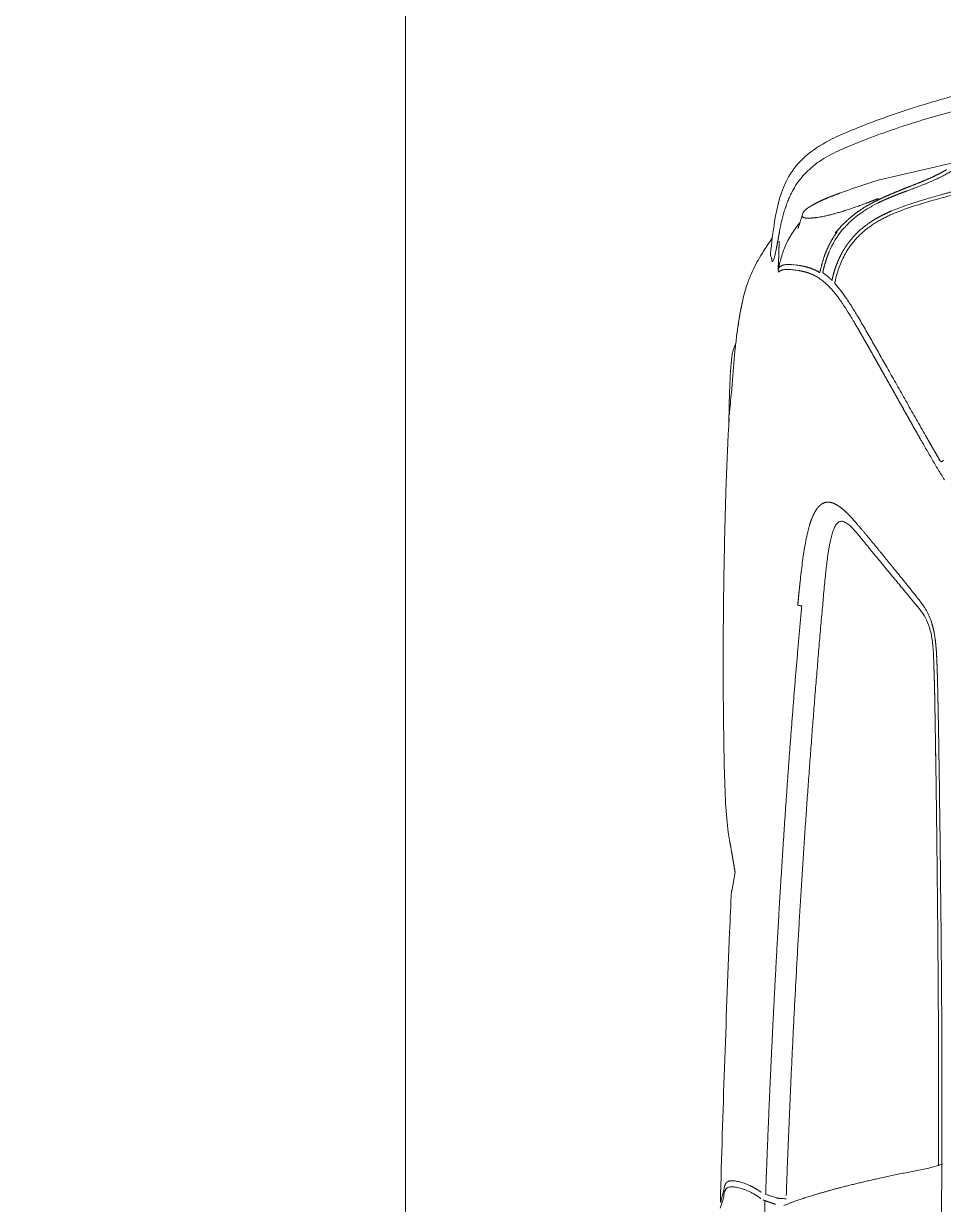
# Model space of a CAD drawing. Extents: x -2012 to 34975, y -1043 to 8321.
# Drawn here: x 33527.7 to 33640.2, y 1696.7 to 1841.1 of the extents above; entities that cross this region are included whole.
import ezdxf
from ezdxf.xclip import XClip

# ---------------------------------------------------------------- set-up
doc = ezdxf.new("R2010")
doc.units = 0
doc.header["$LTSCALE"] = 25
doc.header["$XCLIPFRAME"] = 0
doc.layers.get('0').update_dxf_attribs({"color": 9, "lineweight": 9})
doc.layers.add('04', color=9, linetype='Continuous', lineweight=9)
doc.layers.add('06D', color=9, linetype='Continuous', lineweight=9)

# ---------------------------------------------------------------- blocks, each defined once
blk = doc.blocks.new('p-araba-polo')
for p, q in [((3.7514, -0.624), (3.7743, -0.5251)), ((2.5434, -0.562), (2.5483, -0.5454)), ((3.7299, -0.546), (3.7299, -0.546)), ((2.5562, -0.5502), (2.5465, -0.5502)), ((3.2323, -0.5693), (3.2323, -0.5693)), ((3.4392, -0.5659), (3.4392, -0.5659)), ((3.2268, -0.6929), (3.2267, -0.6922)), ((2.506, -0.7354), (2.506, -0.7354)), ((2.5099, -0.7363), (2.5099, -0.7363)), ((2.5106, -0.7362), (2.5106, -0.7362)), ((3.6419, -0.7275), (3.6419, -0.7275)), ((2.8823, -0.8027), (2.9054, -0.7989)), ((3.4804, -0.8048), (3.4804, -0.8048)), ((2.5081, -0.8127), (2.4946, -0.8171)), ((2.5182, -0.8123), (2.5016, -0.8169))]:
    blk.add_line(p, q)
at = {"flags": 128}
for points in [[(3.7308, -0.6835), (3.732, -0.6804), (3.7332, -0.6772), (3.7345, -0.6739)], [(3.6558, -0.7538), (3.6563, -0.7542), (3.6566, -0.7545), (3.6574, -0.7549)], [(3.6574, -0.7549), (3.6583, -0.7553), (3.6593, -0.7556), (3.6605, -0.7556)], [(2.9369, -0.8043), (2.9413, -0.8051), (2.9443, -0.8057)]]:
    blk.add_lwpolyline(points, dxfattribs=at)
for points, degree, knots in [([(3.8968, 0), (3.8968, -0.0121), (3.8967, -0.0363), (3.8959, -0.0725), (3.8947, -0.1088), (3.893, -0.145), (3.8908, -0.1812), (3.888, -0.2174), (3.8847, -0.2535), (3.8808, -0.2896), (3.8764, -0.3256), (3.8712, -0.3615), (3.8654, -0.3973), (3.8588, -0.4329), (3.8515, -0.4685), (3.8433, -0.5038), (3.8341, -0.5389), (3.824, -0.5737), (3.8128, -0.6082), (3.8043, -0.6309), (3.8001, -0.6422)], 3, [0, 0, 0, 0, 0.055558, 0.111113, 0.166668, 0.222224, 0.277781, 0.333337, 0.388894, 0.44445, 0.500005, 0.55556, 0.611116, 0.666671, 0.722227, 0.777783, 0.833339, 0.888892, 0.944445, 1, 1, 1, 1]), ([(3.8174, -0.6444), (3.8199, -0.638), (3.8249, -0.6251), (3.8318, -0.6056), (3.8384, -0.5859), (3.8446, -0.566), (3.8505, -0.5459), (3.856, -0.5257), (3.8613, -0.5053), (3.8662, -0.4849), (3.8708, -0.4643), (3.8752, -0.4435), (3.8792, -0.4228), (3.883, -0.4019), (3.8866, -0.3809), (3.8899, -0.3599), (3.893, -0.3389), (3.8958, -0.3178), (3.8985, -0.2966), (3.9009, -0.2755), (3.9031, -0.2543), (3.9051, -0.2331), (3.9069, -0.2119), (3.9086, -0.1907), (3.91, -0.1695), (3.9113, -0.1483), (3.9123, -0.1271), (3.9133, -0.1059), (3.914, -0.0847), (3.9146, -0.0635), (3.915, -0.0423), (3.9152, -0.0212), (3.9153, -0.007), (3.9153, 0)], 3, [0, 0, 0, 0, 0.031503, 0.063111, 0.094824, 0.126637, 0.158547, 0.190546, 0.222628, 0.254786, 0.287011, 0.319297, 0.351636, 0.384021, 0.416445, 0.448899, 0.481372, 0.513858, 0.546357, 0.578861, 0.611362, 0.643854, 0.676332, 0.708795, 0.741239, 0.773662, 0.806063, 0.838441, 0.870794, 0.903125, 0.935433, 0.967723, 1, 1, 1, 1]), ([(3.7299, -0.546), (3.7326, -0.5363), (3.7381, -0.5169), (3.7456, -0.4876), (3.7529, -0.4583), (3.7597, -0.4288), (3.7661, -0.3992), (3.7721, -0.3696), (3.7777, -0.3398), (3.7828, -0.31), (3.7875, -0.2801), (3.7918, -0.2501), (3.7957, -0.2201), (3.7992, -0.19), (3.8022, -0.1598), (3.8038, -0.1397), (3.8047, -0.1296)], 3, [0, 0, 0, 0, 0.071461, 0.142913, 0.214376, 0.285822, 0.357282, 0.428734, 0.500167, 0.571583, 0.64299, 0.714393, 0.785796, 0.857198, 0.928599, 1, 1, 1, 1]), ([(3.767, -0.5281), (3.7664, -0.5289), (3.7652, -0.5307), (3.763, -0.5338), (3.7607, -0.5375), (3.7581, -0.5419), (3.7563, -0.5454), (3.7554, -0.5472)], 3, [0, 0, 0, 0, 0.200624, 0.400934, 0.600937, 0.800584, 1, 1, 1, 1]), ([(2.5918, -0.5459), (2.5834, -0.5459), (2.5668, -0.5459), (2.5501, -0.546), (2.5418, -0.5461)], 3, [0, 0, 0, 0, 0.499895, 1, 1, 1, 1]), ([(3.0349, -0.5494), (3.0165, -0.5491), (2.9796, -0.5486), (2.9243, -0.5479), (2.869, -0.5473), (2.8075, -0.5467), (2.7397, -0.5462), (2.6658, -0.5458), (2.6164, -0.5459), (2.5918, -0.5459)], 3, [0, 0, 0, 0, 0.125016, 0.250021, 0.375012, 0.500001, 0.666615, 0.833283, 1, 1, 1, 1]), ([(3.3853, -0.5429), (3.3873, -0.5442), (3.3915, -0.5467), (3.3997, -0.5518), (3.4101, -0.5579), (3.4204, -0.5638), (3.4274, -0.5679), (3.4315, -0.5702), (3.4335, -0.5714), (3.4347, -0.5721)], 3, [0, 0, 0, 0, 0.124906, 0.24985, 0.49985, 0.749925, 0.874966, 0.92498, 1, 1, 1, 1]), ([(3.4092, -0.5441), (3.4087, -0.5445), (3.4078, -0.5452), (3.4071, -0.5465), (3.4076, -0.5476), (3.4085, -0.5481), (3.4089, -0.5484)], 3, [0, 0, 0, 0, 0.263807, 0.500052, 0.736261, 1, 1, 1, 1]), ([(3.4089, -0.5484), (3.414, -0.5514), (3.4241, -0.5573), (3.4341, -0.563), (3.4392, -0.5659)], 3, [0, 0, 0, 0, 0.499997, 1, 1, 1, 1]), ([(3.7106, -0.6052), (3.7118, -0.6022), (3.7143, -0.5961), (3.7176, -0.5868), (3.7208, -0.5771), (3.7239, -0.567), (3.7269, -0.5566), (3.7289, -0.5496), (3.7299, -0.546)], 3, [0, 0, 0, 0, 0.155616, 0.31525, 0.479141, 0.64759, 0.821014, 1, 1, 1, 1]), ([(3.7141, -0.6071), (3.7152, -0.6043), (3.7175, -0.5987), (3.7205, -0.5902), (3.7234, -0.5816), (3.7261, -0.573), (3.7287, -0.5643), (3.7312, -0.5556), (3.7328, -0.5498), (3.7337, -0.5469)], 3, [0, 0, 0, 0, 0.14264, 0.285361, 0.428172, 0.571059, 0.714003, 0.856988, 1, 1, 1, 1]), ([(3.0337, -0.5533), (3.0442, -0.5535), (3.0654, -0.5538), (3.0977, -0.5543), (3.1299, -0.5549), (3.1514, -0.5555), (3.1618, -0.5559)], 3, [0, 0, 0, 0, 0.244881, 0.495799, 0.755099, 1, 1, 1, 1]), ([(3.1397, -0.5513), (3.131, -0.5511), (3.1136, -0.5507), (3.0874, -0.5502), (3.0611, -0.5498), (3.0436, -0.5495), (3.0349, -0.5494)], 3, [0, 0, 0, 0, 0.249999, 0.499999, 0.75, 1, 1, 1, 1]), ([(3.1637, -0.5521), (3.1617, -0.552), (3.1577, -0.5518), (3.1517, -0.5516), (3.1467, -0.5515), (3.1433, -0.5514), (3.1417, -0.5514), (3.1409, -0.5513), (3.1403, -0.5513), (3.1399, -0.5513), (3.1397, -0.5513)], 3, [0, 0, 0, 0, 0.249862, 0.499819, 0.749912, 0.875014, 0.92503, 0.955027, 0.977518, 1, 1, 1, 1]), ([(3.1618, -0.5559), (3.1683, -0.5561), (3.1805, -0.5566), (3.1975, -0.5588), (3.2114, -0.5631), (3.222, -0.5691), (3.2275, -0.5736), (3.2303, -0.5759)], 3, [0, 0, 0, 0, 0.229948, 0.430851, 0.618309, 0.809628, 1, 1, 1, 1]), ([(3.241, -0.576), (3.2393, -0.5746), (3.2357, -0.5718), (3.2301, -0.5677), (3.2238, -0.5639), (3.2167, -0.5605), (3.2112, -0.5588), (3.2085, -0.5579)], 3, [0, 0, 0, 0, 0.202487, 0.403363, 0.602843, 0.801427, 1, 1, 1, 1]), ([(3.4212, -0.5643), (3.4212, -0.5643), (3.4212, -0.5643), (3.4212, -0.5643), (3.4212, -0.5643), (3.4212, -0.5643), (3.4212, -0.5643)], 3, [0, 0, 0, 0, 1, 1, 1, 1, 1, 1, 1]), ([(3.4212, -0.5643), (3.4212, -0.5643), (3.4212, -0.5643), (3.4212, -0.5643), (3.4212, -0.5643), (3.4212, -0.5643), (3.4212, -0.5643)], 3, [0, 0, 0, 0, 1, 1, 1, 1, 1, 1, 1]), ([(3.4347, -0.5721), (3.4414, -0.5759), (3.4547, -0.5834), (3.4744, -0.5945), (3.4939, -0.6055), (3.5066, -0.6127), (3.513, -0.6162)], 3, [0, 0, 0, 0, 0.250088, 0.500081, 0.750046, 1, 1, 1, 1]), ([(3.4392, -0.5659), (3.4459, -0.5697), (3.4593, -0.5774), (3.4791, -0.5886), (3.4988, -0.5997), (3.5116, -0.607), (3.5181, -0.6106)], 3, [0, 0, 0, 0, 0.250005, 0.499995, 0.750003, 1, 1, 1, 1]), ([(3.7468, -0.5666), (3.7461, -0.5684), (3.7447, -0.5719), (3.7426, -0.5774), (3.7405, -0.583), (3.7391, -0.5868), (3.7384, -0.5887)], 3, [0, 0, 0, 0, 0.249816, 0.499724, 0.749781, 1, 1, 1, 1]), ([(3.6746, -0.6553), (3.6762, -0.654), (3.6794, -0.6513), (3.6839, -0.647), (3.6882, -0.6424), (3.6922, -0.6376), (3.6959, -0.6326), (3.6993, -0.6274), (3.7024, -0.622), (3.7054, -0.6165), (3.7081, -0.6109), (3.7098, -0.6071), (3.7106, -0.6052)], 3, [0, 0, 0, 0, 0.099992, 0.199992, 0.299988, 0.399982, 0.499978, 0.599981, 0.699987, 0.79999, 0.899989, 1, 1, 1, 1]), ([(3.513, -0.6162), (3.5186, -0.6194), (3.5299, -0.6257), (3.5464, -0.6351), (3.5626, -0.6443), (3.573, -0.6504), (3.5782, -0.6534)], 3, [0, 0, 0, 0, 0.250068, 0.500042, 0.750043, 1, 1, 1, 1]), ([(3.5181, -0.6106), (3.5237, -0.6138), (3.535, -0.6202), (3.5515, -0.6295), (3.5678, -0.6388), (3.5782, -0.6449), (3.5834, -0.648)], 3, [0, 0, 0, 0, 0.250003, 0.500002, 0.750004, 1, 1, 1, 1]), ([(3.6769, -0.6587), (3.6787, -0.6573), (3.6822, -0.6544), (3.6872, -0.6496), (3.6918, -0.6446), (3.6961, -0.6393), (3.6987, -0.6355), (3.7, -0.6336)], 3, [0, 0, 0, 0, 0.199996, 0.399992, 0.599991, 0.799994, 1, 1, 1, 1]), ([(3.7233, -0.6248), (3.7222, -0.6269), (3.72, -0.6311), (3.7164, -0.6372), (3.7126, -0.6433), (3.7098, -0.6471), (3.7084, -0.649)], 3, [0, 0, 0, 0, 0.250171, 0.500217, 0.75015, 1, 1, 1, 1]), ([(3.3135, -0.6446), (3.316, -0.6466), (3.3209, -0.6506), (3.3252, -0.6545), (3.3273, -0.6565)], 3, [0, 0, 0, 0, 0.500033, 1, 1, 1, 1]), ([(3.5834, -0.648), (3.5874, -0.6504), (3.5954, -0.6552), (3.6027, -0.66), (3.6063, -0.6624)], 3, [0, 0, 0, 0, 0.500076, 1, 1, 1, 1]), ([(3.7084, -0.649), (3.7071, -0.6507), (3.7044, -0.6541), (3.7001, -0.6589), (3.6955, -0.6634), (3.6922, -0.6662), (3.6906, -0.6677)], 3, [0, 0, 0, 0, 0.250005, 0.500006, 0.750004, 1, 1, 1, 1]), ([(3.7233, -0.6387), (3.7225, -0.6408), (3.7209, -0.645), (3.7187, -0.6513), (3.7166, -0.6574), (3.7147, -0.6635), (3.7135, -0.6673), (3.7129, -0.6693)], 3, [0, 0, 0, 0, 0.200275, 0.400507, 0.60049, 0.800241, 1, 1, 1, 1]), ([(3.7997, -0.6433), (3.7981, -0.6473), (3.7949, -0.6553), (3.7899, -0.6672), (3.7844, -0.6789), (3.7781, -0.6903), (3.7708, -0.7011), (3.765, -0.7075), (3.7621, -0.7107)], 3, [0, 0, 0, 0, 0.166182, 0.332514, 0.49905, 0.665821, 0.832816, 1, 1, 1, 1]), ([(3.7799, -0.7136), (3.7879, -0.7046), (3.7968, -0.6908), (3.8082, -0.6672), (3.8136, -0.654), (3.8172, -0.6448)], 3, [0, 0, 0, 0, 0.458817, 0.622395, 1, 1, 1, 1]), ([(3.3273, -0.6565), (3.3288, -0.6581), (3.3319, -0.6613), (3.3333, -0.6645), (3.3341, -0.6661)], 3, [0, 0, 0, 0, 0.500141, 1, 1, 1, 1]), ([(3.5782, -0.6534), (3.5821, -0.6558), (3.5899, -0.6605), (3.5971, -0.6652), (3.6007, -0.6676)], 3, [0, 0, 0, 0, 0.500144, 1, 1, 1, 1]), ([(3.6063, -0.6624), (3.6096, -0.6647), (3.6161, -0.6692), (3.6216, -0.6739), (3.6243, -0.6762)], 3, [0, 0, 0, 0, 0.500136, 1, 1, 1, 1]), ([(3.6278, -0.6766), (3.6305, -0.676), (3.6359, -0.6747), (3.644, -0.6721), (3.652, -0.6689), (3.6599, -0.6651), (3.6675, -0.6606), (3.6722, -0.6571), (3.6746, -0.6553)], 3, [0, 0, 0, 0, 0.159308, 0.322994, 0.489699, 0.658429, 0.828591, 1, 1, 1, 1]), ([(3.3301, -0.6755), (3.3295, -0.6759), (3.3283, -0.6767), (3.326, -0.6778), (3.3234, -0.6788), (3.3205, -0.6798), (3.3175, -0.6807), (3.3143, -0.6815), (3.3121, -0.682), (3.3109, -0.6823)], 3, [0, 0, 0, 0, 0.142893, 0.285782, 0.428638, 0.571491, 0.714341, 0.857166, 1, 1, 1, 1]), ([(3.3341, -0.6661), (3.3342, -0.6668), (3.3346, -0.668), (3.3344, -0.6699), (3.3338, -0.6718), (3.3324, -0.6737), (3.3309, -0.6749), (3.3301, -0.6755)], 3, [0, 0, 0, 0, 0.200067, 0.400113, 0.600121, 0.800083, 1, 1, 1, 1]), ([(3.6243, -0.6762), (3.6245, -0.6764), (3.6249, -0.6768), (3.6263, -0.6769), (3.6273, -0.6767), (3.6278, -0.6766)], 3, [0, 0, 0, 0, 0.33657, 0.664105, 1, 1, 1, 1]), ([(3.6289, -0.6804), (3.631, -0.6799), (3.6352, -0.679), (3.6415, -0.6772), (3.6476, -0.6751), (3.6516, -0.6734), (3.6536, -0.6726)], 3, [0, 0, 0, 0, 0.250006, 0.500007, 0.750006, 1, 1, 1, 1]), ([(3.6843, -0.6769), (3.685, -0.6764), (3.6864, -0.6754), (3.6877, -0.6744), (3.6884, -0.6739)], 3, [0, 0, 0, 0, 0.500012, 1, 1, 1, 1]), ([(3.7129, -0.6693), (3.7124, -0.6709), (3.7114, -0.674), (3.7102, -0.6786), (3.709, -0.6829), (3.708, -0.6871), (3.7072, -0.691), (3.7065, -0.6948), (3.7062, -0.697), (3.706, -0.6982)], 3, [0, 0, 0, 0, 0.143178, 0.285809, 0.428387, 0.571114, 0.714004, 0.856981, 1, 1, 1, 1]), ([(3.7349, -0.6727), (3.7343, -0.6745), (3.733, -0.6779), (3.7317, -0.6811), (3.7311, -0.6828)], 3, [0, 0, 0, 0, 0.495547, 1, 1, 1, 1]), ([(3.2703, -0.6882), (3.2666, -0.6885), (3.2594, -0.6893), (3.2484, -0.6903), (3.2374, -0.6913), (3.2301, -0.6919), (3.2264, -0.6923)], 3, [0, 0, 0, 0, 0.249999, 0.5, 0.749999, 1, 1, 1, 1]), ([(3.3109, -0.6823), (3.3094, -0.6826), (3.3062, -0.6833), (3.3012, -0.6842), (3.2962, -0.685), (3.2911, -0.6857), (3.2859, -0.6864), (3.2807, -0.687), (3.2755, -0.6876), (3.272, -0.688), (3.2703, -0.6882)], 3, [0, 0, 0, 0, 0.124983, 0.249975, 0.374973, 0.499975, 0.624979, 0.749985, 0.874992, 1, 1, 1, 1]), ([(3.6381, -0.6911), (3.6372, -0.6899), (3.6354, -0.6874), (3.6331, -0.6849), (3.632, -0.6836)], 3, [0, 0, 0, 0, 0.500029, 1, 1, 1, 1]), ([(3.7311, -0.6828), (3.7305, -0.6842), (3.7293, -0.687), (3.7276, -0.691), (3.7259, -0.6947), (3.7243, -0.6981), (3.7227, -0.7012), (3.7212, -0.7039), (3.7197, -0.7063), (3.7188, -0.7076), (3.7184, -0.7083)], 3, [0, 0, 0, 0, 0.125001, 0.250002, 0.375002, 0.500002, 0.625002, 0.750002, 0.875001, 1, 1, 1, 1]), ([(3.706, -0.6982), (3.706, -0.6982), (3.706, -0.6982), (3.706, -0.6982), (3.706, -0.6982), (3.706, -0.6982), (3.706, -0.6982)], 3, [0, 0, 0, 0, 1, 1, 1, 1.000001, 1.000001, 1.000001, 1.000001]), ([(3.2608, -0.7193), (3.2646, -0.7189), (3.2721, -0.7181), (3.2833, -0.7167), (3.2944, -0.7152), (3.3053, -0.7134), (3.3161, -0.7114), (3.3228, -0.7096), (3.3262, -0.7088)], 3, [0, 0, 0, 0, 0.1667, 0.333452, 0.500295, 0.667229, 0.833987, 1, 1, 1, 1]), ([(3.6409, -0.7204), (3.6411, -0.7217), (3.6415, -0.7242), (3.6417, -0.7264), (3.6419, -0.7275)], 3, [0, 0, 0, 0, 0.500012, 1, 1, 1, 1]), ([(3.6479, -0.7254), (3.6478, -0.7244), (3.6475, -0.7224), (3.6472, -0.72), (3.647, -0.7189)], 3, [0, 0, 0, 0, 0.499774, 1, 1, 1, 1]), ([(3.6848, -0.7302), (3.6849, -0.7301), (3.6905, -0.7267), (3.695, -0.7233), (3.6988, -0.7202), (3.6995, -0.7196)], 3, [0, 0, 0, 0, 0.284317, 0.878632, 1, 1, 1, 1]), ([(3.7009, -0.7505), (3.7197, -0.7475), (3.7493, -0.7404), (3.773, -0.7216), (3.7799, -0.7136)], 3, [0, 0, 0, 0, 0.646551, 1, 1, 1, 1]), ([(3.7056, -0.7145), (3.7057, -0.7149), (3.7061, -0.7158), (3.7068, -0.7165), (3.7077, -0.7169), (3.7085, -0.7168), (3.709, -0.7167), (3.7091, -0.7166)], 3, [0, 0, 0, 0, 0.235288, 0.470581, 0.705875, 0.941175, 1, 1, 1, 1]), ([(3.7089, -0.7167), (3.7101, -0.7164), (3.7141, -0.7146), (3.7152, -0.7128), (3.7174, -0.7102)], 3, [0, 0, 0, 0, 0.136101, 1, 1, 1, 1]), ([(3.7621, -0.7107), (3.7607, -0.7121), (3.7579, -0.7149), (3.7533, -0.7188), (3.7485, -0.7224), (3.7436, -0.7257), (3.7384, -0.7286), (3.7331, -0.7313), (3.7294, -0.7329), (3.7276, -0.7337)], 3, [0, 0, 0, 0, 0.142965, 0.285982, 0.428979, 0.571915, 0.714754, 0.857457, 1, 1, 1, 1]), ([(3.6419, -0.7275), (3.642, -0.7284), (3.6422, -0.7303), (3.6423, -0.7328), (3.6424, -0.7353), (3.6423, -0.7376), (3.6421, -0.739), (3.642, -0.7397)], 3, [0, 0, 0, 0, 0.160277, 0.337825, 0.535128, 0.754926, 1, 1, 1, 1]), ([(3.6431, -0.7458), (3.6458, -0.7452), (3.6511, -0.7441), (3.659, -0.742), (3.6667, -0.7393), (3.6742, -0.7361), (3.6815, -0.7323), (3.6868, -0.729), (3.6897, -0.727), (3.6903, -0.7266)], 3, [0, 0, 0, 0, 0.158644, 0.317513, 0.476648, 0.636014, 0.795575, 0.955312, 1, 1, 1, 1]), ([(3.6481, -0.7379), (3.6483, -0.7365), (3.6487, -0.7335), (3.6482, -0.7285), (3.648, -0.7261)], 3, [0, 0, 0, 0, 0.499729, 1, 1, 1, 1]), ([(3.6797, -0.7331), (3.6797, -0.7331), (3.6797, -0.7331), (3.6797, -0.7331), (3.6797, -0.7331), (3.6797, -0.7331), (3.6797, -0.7331), (3.6797, -0.7331), (3.6797, -0.7331), (3.6797, -0.7331), (3.6797, -0.7331), (3.6797, -0.7331), (3.6797, -0.7331)], 6, [0, 0, 0, 0, 0, 0, 0, 1, 1, 1, 1, 1, 1, 1, 1, 1, 1, 1, 1, 1]), ([(3.6797, -0.7331), (3.6797, -0.7331), (3.6797, -0.7331), (3.6797, -0.7331), (3.6797, -0.7331), (3.6797, -0.7331), (3.6797, -0.7331), (3.6797, -0.7331), (3.6797, -0.7331), (3.6797, -0.7331), (3.6797, -0.7331), (3.6797, -0.7331), (3.6797, -0.7331)], 6, [0, 0, 0, 0, 0, 0, 0, 1, 1, 1, 1, 1, 1, 1, 1, 1, 1, 1, 1, 1]), ([(3.7276, -0.7337), (3.7256, -0.7345), (3.7215, -0.7361), (3.7152, -0.7382), (3.7088, -0.7401), (3.7024, -0.7417), (3.6959, -0.7431), (3.6916, -0.744), (3.6894, -0.7444)], 3, [0, 0, 0, 0, 0.166659, 0.333321, 0.499987, 0.666656, 0.833327, 1, 1, 1, 1]), ([(3.7312, -0.7322), (3.7312, -0.7322), (3.7312, -0.7322), (3.7312, -0.7322), (3.7312, -0.7322), (3.7312, -0.7322), (3.7312, -0.7322), (3.7312, -0.7322), (3.7312, -0.7322)], 3, [0, 0, 0, 0, 0.25, 0.5, 1, 1, 1, 1, 1, 1, 1]), ([(2.507, -0.7475), (2.5069, -0.7471), (2.5067, -0.7464), (2.5065, -0.7452), (2.5065, -0.7443), (2.5064, -0.7439)], 3, [0, 0, 0, 0, 0.338909, 0.661562, 1, 1, 1, 1]), ([(2.5115, -0.7615), (2.5111, -0.7603), (2.5104, -0.7581), (2.5093, -0.7549), (2.5084, -0.7521), (2.5077, -0.7497), (2.5072, -0.7482), (2.507, -0.7475)], 3, [0, 0, 0, 0, 0.25, 0.500004, 0.695088, 0.845111, 1, 1, 1, 1]), ([(2.9293, -0.7407), (2.9293, -0.7407), (2.9293, -0.7407), (2.9293, -0.7407), (2.9293, -0.7407), (2.9293, -0.7407), (2.9293, -0.7407)], 3, [0, 0, 0, 0, 1, 1, 1, 1, 1, 1, 1]), ([(2.9527, -0.7392), (2.9527, -0.7392), (2.9527, -0.7392), (2.9527, -0.7392), (2.9527, -0.7392), (2.9527, -0.7392), (2.9527, -0.7392)], 3, [0, 0, 0, 0, 1, 1, 1, 1, 1, 1, 1]), ([(2.9527, -0.7392), (2.9527, -0.7392), (2.9527, -0.7392), (2.9527, -0.7392), (2.9527, -0.7392), (2.9527, -0.7392), (2.9527, -0.7392)], 3, [0, 0, 0, 0, 1, 1, 1, 1, 1, 1, 1]), ([(3.642, -0.7397), (3.6418, -0.7402), (3.6416, -0.7414), (3.6411, -0.7429), (3.6404, -0.7444), (3.6396, -0.7453), (3.6392, -0.7457)], 3, [0, 0, 0, 0, 0.221287, 0.461031, 0.720285, 1, 1, 1, 1]), ([(3.6423, -0.746), (3.6423, -0.746), (3.6424, -0.7459), (3.6429, -0.7458), (3.6431, -0.7458)], 3, [0, 0, 0, 0, 0.500528, 1, 1, 1, 1]), ([(3.6442, -0.7453), (3.6444, -0.7451), (3.6449, -0.7448), (3.6452, -0.7444), (3.6454, -0.7442)], 3, [0, 0, 0, 0, 0.499449, 1, 1, 1, 1]), ([(3.6446, -0.7452), (3.6444, -0.7453), (3.6442, -0.7453), (3.6442, -0.7453), (3.6442, -0.7453)], 3, [0, 0, 0, 0, 0.4918, 1, 1, 1, 1]), ([(3.6454, -0.7442), (3.6457, -0.7438), (3.6464, -0.743), (3.6472, -0.7415), (3.6477, -0.7399), (3.648, -0.7386), (3.6481, -0.7379)], 3, [0, 0, 0, 0, 0.25, 0.5, 0.75, 1, 1, 1, 1]), ([(3.6684, -0.7483), (3.6668, -0.7486), (3.6637, -0.7493), (3.6595, -0.7502), (3.6562, -0.7511), (3.6538, -0.752), (3.6529, -0.7524), (3.6525, -0.7527)], 3, [0, 0, 0, 0, 0.243786, 0.487231, 0.658342, 0.829202, 1, 1, 1, 1]), ([(3.6589, -0.7419), (3.6589, -0.7419), (3.6589, -0.7419), (3.6589, -0.7419), (3.6589, -0.7419), (3.6589, -0.7419), (3.6589, -0.7419)], 3, [0, 0, 0, 0, 1, 1, 1, 1.000001, 1.000001, 1.000001, 1.000001]), ([(3.6634, -0.7404), (3.6634, -0.7404), (3.6634, -0.7404), (3.6634, -0.7404), (3.6634, -0.7404), (3.6634, -0.7404), (3.6634, -0.7404), (3.6634, -0.7404), (3.6634, -0.7404), (3.6634, -0.7404), (3.6634, -0.7404), (3.6634, -0.7404), (3.6634, -0.7404), (3.6634, -0.7404), (3.6634, -0.7404)], 7, [0, 0, 0, 0, 0, 0, 0, 0, 1, 1, 1, 1, 1, 1, 1, 1.000001, 1.000001, 1.000001, 1.000001, 1.000001, 1.000001, 1.000001, 1.000001]), ([(3.63, -0.7819), (3.6367, -0.7793), (3.6464, -0.775), (3.6606, -0.7668), (3.6723, -0.7592), (3.6777, -0.7555), (3.6807, -0.7535), (3.6809, -0.7534)], 3, [0, 0, 0, 0, 0.436591, 0.634385, 0.751254, 0.983784, 1, 1, 1, 1]), ([(3.6621, -0.7555), (3.6621, -0.7555), (3.6621, -0.7555), (3.6621, -0.7555), (3.6621, -0.7555), (3.6621, -0.7555), (3.6621, -0.7555), (3.6621, -0.7555), (3.6621, -0.7555), (3.6621, -0.7555), (3.6621, -0.7555)], 5, [0, 0, 0, 0, 0, 0, 1, 1, 1, 1, 1, 1, 1, 1, 1, 1, 1]), ([(2.5061, -0.7672), (2.5071, -0.7685), (2.509, -0.7711), (2.5114, -0.775), (2.5136, -0.7788), (2.5154, -0.7826), (2.5169, -0.7863), (2.5182, -0.7899), (2.5191, -0.7932), (2.5199, -0.7963), (2.5202, -0.7981), (2.5203, -0.799)], 3, [0, 0, 0, 0, 0.111111, 0.222222, 0.333334, 0.444446, 0.555558, 0.666671, 0.77778, 0.888892, 1, 1, 1, 1]), ([(2.5223, -0.7812), (2.5218, -0.78), (2.5207, -0.7777), (2.5187, -0.7741), (2.5165, -0.7705), (2.5148, -0.7681), (2.514, -0.7669)], 3, [0, 0, 0, 0, 0.250011, 0.500014, 0.750025, 1, 1, 1, 1]), ([(2.5278, -0.7987), (2.5276, -0.7979), (2.5274, -0.7964), (2.5268, -0.7937), (2.526, -0.7908), (2.525, -0.7877), (2.5238, -0.7845), (2.5228, -0.7823), (2.5223, -0.7812)], 3, [0, 0, 0, 0, 0.166664, 0.333329, 0.499996, 0.666663, 0.833332, 1, 1, 1, 1]), ([(3.4924, -0.8031), (3.496, -0.8029), (3.5031, -0.8024), (3.5136, -0.8016), (3.5237, -0.8008), (3.5336, -0.8), (3.5432, -0.799), (3.5524, -0.798), (3.5613, -0.797), (3.5699, -0.7958), (3.5781, -0.7946), (3.5859, -0.7933), (3.5934, -0.7919), (3.5988, -0.7908), (3.6016, -0.7902), (3.6022, -0.7901)], 3, [0, 0, 0, 0, 0.08164, 0.163278, 0.244914, 0.326547, 0.408179, 0.489811, 0.571441, 0.653071, 0.734702, 0.816332, 0.897962, 0.979592, 1, 1, 1, 1]), ([(3.5624, -0.7968), (3.5668, -0.7962), (3.5918, -0.7928), (3.6137, -0.7881), (3.6286, -0.7825), (3.63, -0.7819)], 3, [0, 0, 0, 0, 0.15043, 0.932957, 1, 1, 1, 1]), ([(2.5203, -0.799), (2.5205, -0.7998), (2.5207, -0.8015), (2.5207, -0.8036), (2.5205, -0.8053), (2.5202, -0.8067), (2.5197, -0.8079), (2.519, -0.809), (2.5182, -0.8098), (2.5173, -0.8105), (2.5162, -0.8111), (2.5151, -0.8116), (2.514, -0.812), (2.5127, -0.8123), (2.5119, -0.8124), (2.5115, -0.8125)], 3, [0, 0, 0, 0, 0.076921, 0.153841, 0.230758, 0.307684, 0.38461, 0.461531, 0.538451, 0.615377, 0.692305, 0.769227, 0.846147, 0.923076, 1, 1, 1, 1]), ([(2.8823, -0.8027), (2.8825, -0.8028), (2.8829, -0.8029), (2.883, -0.8032), (2.8829, -0.8032), (2.8827, -0.8032), (2.8826, -0.8032)], 3, [0, 0, 0, 0, 0.249685, 0.499599, 0.749749, 1, 1, 1, 1]), ([(2.9447, -0.8057), (2.948, -0.8063), (2.9714, -0.8098), (3.0015, -0.8114), (3.0343, -0.8121)], 3, [0, 0, 0, 0, 0.131477, 1, 1, 1, 1]), ([(3.46, -0.8061), (3.4566, -0.8063), (3.4499, -0.8067), (3.4362, -0.8075), (3.4129, -0.8086), (3.3796, -0.8099), (3.339, -0.8111), (3.2984, -0.812), (3.2603, -0.8127), (3.226, -0.8131), (3.193, -0.8134), (3.1656, -0.8135), (3.1487, -0.8134), (3.1435, -0.8134)], 3, [0, 0, 0, 0, 0.03531, 0.070597, 0.141114, 0.269195, 0.390859, 0.518959, 0.640794, 0.737038, 0.833171, 0.948447, 1, 1, 1, 1]), ([(3.4534, -0.8065), (3.4733, -0.8062), (3.5024, -0.8054), (3.5233, -0.8042), (3.533, -0.8032), (3.5394, -0.8022), (3.5462, -0.8005), (3.5507, -0.7987), (3.5521, -0.7981)], 3, [0, 0, 0, 0, 0.418831, 0.714948, 0.835581, 0.907738, 0.972168, 1, 1, 1, 1]), ([(3.4649, -0.8058), (3.4648, -0.8058), (3.4647, -0.8058), (3.4648, -0.8058), (3.4649, -0.8058)], 3, [0, 0, 0, 0, 0.506131, 1, 1, 1, 1]), ([(3.4649, -0.8058), (3.4695, -0.8055), (3.4787, -0.8047), (3.4878, -0.8037), (3.4924, -0.8031)], 3, [0, 0, 0, 0, 0.500005, 1, 1, 1, 1]), ([(2.519, -0.8089), (2.519, -0.8089), (2.519, -0.8089), (2.519, -0.8089), (2.519, -0.8089), (2.519, -0.8089), (2.519, -0.8089), (2.519, -0.8089), (2.519, -0.8089), (2.519, -0.8089), (2.519, -0.8089)], 5, [0, 0, 0, 0, 0, 0, 1, 1, 1, 1, 1, 1.000001, 1.000001, 1.000001, 1.000001, 1.000001, 1.000001])]:
    blk.add_open_spline(points, degree=degree, knots=knots)
for points, degree in [([(3.7693, -0.4017), (3.7632, -0.431), (3.7565, -0.4602), (3.7494, -0.4892), (3.7418, -0.5181), (3.7337, -0.5469)], 5), ([(2.3771, -0.548), (2.4045, -0.5475), (2.432, -0.5471), (2.4594, -0.5467), (2.4869, -0.5464), (2.5143, -0.5462), (2.5418, -0.5461)], 6), ([(2.5418, -0.5461), (2.5518, -0.546), (2.5618, -0.546), (2.5718, -0.5459), (2.5818, -0.5459), (2.5918, -0.5459)], 5), ([(2.5915, -0.5459), (2.5915, -0.5459), (2.5915, -0.5459), (2.5915, -0.5459)], 3), ([(2.5915, -0.5459), (2.5915, -0.5459), (2.5915, -0.5459), (2.5915, -0.5459)], 3), ([(3.4392, -0.5659), (3.4349, -0.5635), (3.4306, -0.561), (3.4262, -0.5585), (3.4219, -0.556), (3.4176, -0.5535), (3.4133, -0.551), (3.4089, -0.5484)], 7), ([(3.7644, -0.5402), (3.7622, -0.5439), (3.7597, -0.5484), (3.7569, -0.5538), (3.7539, -0.5602), (3.7508, -0.5674), (3.7478, -0.5751), (3.7446, -0.5831)], 7), ([(3.7468, -0.5668), (3.7497, -0.5596), (3.7526, -0.5529), (3.7553, -0.5475)], 3), ([(3.7549, -0.5478), (3.755, -0.5478), (3.755, -0.5477), (3.755, -0.5477), (3.755, -0.5477), (3.755, -0.5477), (3.7551, -0.5477)], 6), ([(3.7551, -0.5477), (3.7552, -0.5477), (3.7552, -0.5476), (3.7553, -0.5475), (3.7553, -0.5474), (3.7554, -0.5473), (3.7554, -0.5472)], 6), ([(2.5434, -0.562), (2.5342, -0.6108), (2.5249, -0.6534), (2.5156, -0.6892), (2.5065, -0.7179), (2.4978, -0.7393)], 5), ([(3.0337, -0.5533), (2.9385, -0.552), (2.8431, -0.5509), (2.7476, -0.5501), (2.6519, -0.5497), (2.5562, -0.5502)], 5), ([(2.8854, -0.5489), (2.8854, -0.5489), (2.8854, -0.5488), (2.8854, -0.5488), (2.8854, -0.5488), (2.8854, -0.5488), (2.8854, -0.5488)], 6), ([(2.8854, -0.5488), (2.8854, -0.5488), (2.8854, -0.5488), (2.8854, -0.5488), (2.8854, -0.5488), (2.8854, -0.5489), (2.8854, -0.5489)], 6), ([(3.1618, -0.5559), (3.1389, -0.555), (3.1101, -0.5545), (3.0826, -0.5541), (3.0594, -0.5537), (3.0337, -0.5533)], 5), ([(3.0349, -0.5494), (3.0524, -0.5496), (3.0699, -0.5499), (3.0873, -0.5502), (3.1049, -0.5505), (3.1223, -0.5509), (3.1397, -0.5513)], 6), ([(3.1397, -0.5513), (3.1445, -0.5514), (3.1493, -0.5516), (3.1541, -0.5517), (3.1589, -0.5519), (3.1637, -0.5521)], 5), ([(3.1637, -0.5521), (3.1712, -0.5524), (3.1787, -0.5528), (3.1863, -0.5535), (3.194, -0.5543), (3.2016, -0.5558), (3.2085, -0.5579)], 6), ([(3.2078, -0.5585), (3.2079, -0.5584), (3.208, -0.5583), (3.2082, -0.5582), (3.2083, -0.5581), (3.2084, -0.558), (3.2085, -0.5579)], 6), ([(3.412, -0.559), (3.412, -0.559), (3.412, -0.559), (3.412, -0.559)], 3), ([(3.412, -0.559), (3.412, -0.559), (3.412, -0.559), (3.412, -0.559), (3.412, -0.559), (3.412, -0.559)], 5), ([(3.2303, -0.5759), (3.2483, -0.5909), (3.2656, -0.6052), (3.2822, -0.619), (3.2983, -0.6322), (3.3135, -0.6446)], 5), ([(3.241, -0.576), (3.2553, -0.5874), (3.2689, -0.5983), (3.282, -0.6089), (3.2949, -0.6194), (3.3073, -0.6297), (3.3195, -0.6398), (3.3312, -0.6498)], 7), ([(3.513, -0.6162), (3.4939, -0.6055), (3.4745, -0.5946), (3.4547, -0.5835), (3.4347, -0.5721)], 4), ([(3.7464, -0.567), (3.7465, -0.567), (3.7465, -0.567), (3.7465, -0.567), (3.7465, -0.567), (3.7465, -0.567), (3.7466, -0.567)], 6), ([(3.7466, -0.567), (3.7467, -0.5669), (3.7467, -0.5669), (3.7468, -0.5668), (3.7468, -0.5668), (3.7468, -0.5667), (3.7468, -0.5666)], 6), ([(3.4561, -0.5842), (3.4561, -0.5842), (3.4561, -0.5842), (3.4561, -0.5842)], 3), ([(3.4561, -0.5842), (3.4561, -0.5842), (3.4561, -0.5842), (3.4561, -0.5842), (3.4561, -0.5842), (3.4561, -0.5842)], 5), ([(3.7233, -0.6248), (3.7268, -0.6177), (3.73, -0.6105), (3.7329, -0.6032), (3.7357, -0.5959), (3.7384, -0.5887)], 5), ([(3.7446, -0.5831), (3.742, -0.5897), (3.7394, -0.5965), (3.7366, -0.6034), (3.7337, -0.6103), (3.7306, -0.6172), (3.7273, -0.624)], 6), ([(3.7382, -0.5889), (3.7383, -0.5889), (3.7384, -0.5889), (3.7384, -0.5889), (3.7384, -0.5888), (3.7384, -0.5888), (3.7384, -0.5887)], 6), ([(3.5782, -0.6534), (3.5628, -0.6443), (3.5465, -0.6352), (3.5299, -0.6258), (3.513, -0.6162)], 4), ([(3.7141, -0.6071), (3.7117, -0.6126), (3.7092, -0.6181), (3.7064, -0.6235), (3.7034, -0.6286), (3.7, -0.6336)], 5), ([(3.7273, -0.624), (3.7257, -0.6274), (3.7239, -0.6308), (3.7222, -0.6341), (3.7203, -0.6374), (3.7183, -0.6407)], 5), ([(3.7289, -0.624), (3.7277, -0.627), (3.7266, -0.63), (3.7255, -0.633), (3.7244, -0.6358), (3.7233, -0.6387)], 5), ([(3.7289, -0.624), (3.7277, -0.627), (3.7266, -0.63), (3.7255, -0.633), (3.7244, -0.6358), (3.7233, -0.6387)], 5), ([(3.7286, -0.624), (3.7282, -0.624), (3.7277, -0.624), (3.7273, -0.624)], 3), ([(3.7286, -0.624), (3.7283, -0.624), (3.7281, -0.624), (3.7278, -0.624), (3.7276, -0.624), (3.7273, -0.624)], 5), ([(3.7289, -0.624), (3.7289, -0.624), (3.7288, -0.624), (3.7288, -0.624), (3.7287, -0.624), (3.7286, -0.624), (3.7286, -0.624)], 6), ([(3.7289, -0.624), (3.7288, -0.624), (3.7287, -0.624), (3.7286, -0.624)], 3), ([(3.7346, -0.6735), (3.7406, -0.6572), (3.7462, -0.6408), (3.7514, -0.624)], 3), ([(3.6871, -0.6763), (3.6934, -0.6709), (3.7003, -0.6645), (3.7071, -0.657), (3.7131, -0.649), (3.7183, -0.6407)], 5), ([(3.708, -0.649), (3.708, -0.649), (3.7081, -0.6491), (3.7081, -0.6491), (3.7082, -0.6491), (3.7082, -0.6491), (3.7082, -0.6491)], 6), ([(3.7082, -0.6491), (3.7083, -0.6492), (3.7084, -0.6492), (3.7084, -0.6492), (3.7084, -0.6491), (3.7084, -0.6491), (3.7084, -0.649)], 6), ([(3.7997, -0.6433), (3.7998, -0.6429), (3.7999, -0.6426), (3.8001, -0.6422)], 3), ([(3.8001, -0.6422), (3.7999, -0.6426), (3.7998, -0.6429), (3.7997, -0.6433)], 3), ([(3.8175, -0.6441), (3.8175, -0.6442), (3.8175, -0.6443), (3.8175, -0.6443), (3.8174, -0.6444)], 4), ([(3.8174, -0.6444), (3.8174, -0.6444), (3.8175, -0.6443), (3.8175, -0.6442), (3.8175, -0.6442)], 4), ([(3.3312, -0.6498), (3.3371, -0.6548), (3.3427, -0.6599), (3.3478, -0.665), (3.3522, -0.6703), (3.3551, -0.6757)], 5), ([(3.6769, -0.6587), (3.6748, -0.6604), (3.6726, -0.662), (3.6704, -0.6636), (3.6681, -0.665), (3.6657, -0.6664)], 5), ([(3.3551, -0.6757), (3.3569, -0.679), (3.358, -0.6825), (3.3585, -0.6859), (3.3577, -0.6895), (3.3555, -0.6929)], 5), ([(3.6246, -0.6873), (3.62, -0.6823), (3.6144, -0.6773), (3.6078, -0.6724), (3.6007, -0.6676)], 4), ([(3.6536, -0.6726), (3.6489, -0.6747), (3.644, -0.6765), (3.639, -0.678), (3.634, -0.6793), (3.6289, -0.6804)], 5), ([(3.629, -0.6763), (3.629, -0.6763), (3.629, -0.6763), (3.629, -0.6763), (3.629, -0.6763), (3.629, -0.6763), (3.629, -0.6763)], 6), ([(3.629, -0.6763), (3.629, -0.6763), (3.629, -0.6763), (3.629, -0.6763), (3.629, -0.6763), (3.629, -0.6763), (3.629, -0.6763), (3.629, -0.6763)], 7), ([(3.629, -0.6763), (3.629, -0.6763), (3.629, -0.6763), (3.629, -0.6763), (3.629, -0.6763)], 4), ([(3.629, -0.6763), (3.629, -0.6763), (3.629, -0.6763), (3.629, -0.6763), (3.629, -0.6763)], 4), ([(3.6843, -0.6769), (3.676, -0.6824), (3.6671, -0.687), (3.6578, -0.6905), (3.6482, -0.6931), (3.6385, -0.6952)], 5), ([(3.6657, -0.6664), (3.6634, -0.6678), (3.661, -0.6691), (3.6586, -0.6703), (3.6561, -0.6715), (3.6536, -0.6726)], 5), ([(3.6642, -0.6837), (3.6737, -0.6797), (3.6827, -0.6743), (3.6906, -0.6678)], 3), ([(3.6884, -0.6739), (3.6876, -0.6745), (3.6868, -0.6751), (3.6859, -0.6757), (3.6851, -0.6763), (3.6843, -0.6769)], 5), ([(3.6905, -0.6677), (3.6906, -0.6677), (3.6906, -0.6678), (3.6906, -0.6678), (3.6906, -0.6678), (3.6906, -0.6677), (3.6906, -0.6677)], 6), ([(3.7311, -0.6828), (3.732, -0.6804), (3.7329, -0.678), (3.7339, -0.6755), (3.7348, -0.673), (3.7357, -0.6704)], 5), ([(2.5099, -0.7363), (2.6125, -0.7326), (2.715, -0.7281), (2.8175, -0.7228), (2.9199, -0.7165), (3.0222, -0.7094), (3.1244, -0.7013), (3.2264, -0.6923)], 7), ([(3.2267, -0.6922), (3.2268, -0.6925), (3.2268, -0.6927), (3.2268, -0.6929)], 3), ([(3.3555, -0.6929), (3.353, -0.6968), (3.3487, -0.7005), (3.3421, -0.7038), (3.3345, -0.7065), (3.3262, -0.7088)], 5), ([(3.6409, -0.7204), (3.6395, -0.7132), (3.6375, -0.7045), (3.6326, -0.6959), (3.6246, -0.6873)], 4), ([(3.6289, -0.6804), (3.6292, -0.6807), (3.6295, -0.6811), (3.6299, -0.6814), (3.6302, -0.6817), (3.6305, -0.682)], 5), ([(3.6305, -0.682), (3.6308, -0.6823), (3.6311, -0.6827), (3.6314, -0.683), (3.6317, -0.6833), (3.632, -0.6836)], 5), ([(3.632, -0.6836), (3.6327, -0.6844), (3.6334, -0.6851), (3.634, -0.6859), (3.6347, -0.6866), (3.6353, -0.6874)], 5), ([(3.6353, -0.6874), (3.6359, -0.6881), (3.6365, -0.6889), (3.6371, -0.6896), (3.6376, -0.6904), (3.6381, -0.6911)], 5), ([(3.6381, -0.6911), (3.6382, -0.6912), (3.6383, -0.6913), (3.6383, -0.6914), (3.6385, -0.6914), (3.6386, -0.6915), (3.6388, -0.6915)], 6), ([(3.6388, -0.6915), (3.639, -0.6915), (3.6392, -0.6915), (3.6394, -0.6915), (3.6396, -0.6914), (3.6399, -0.6914), (3.6402, -0.6913)], 6), ([(3.6401, -0.6913), (3.6401, -0.6913), (3.6401, -0.6914), (3.6402, -0.6914), (3.6402, -0.6914), (3.6402, -0.6914), (3.6402, -0.6913)], 6), ([(3.6402, -0.6913), (3.6451, -0.6902), (3.65, -0.6889), (3.6548, -0.6874), (3.6596, -0.6856), (3.6642, -0.6837)], 5), ([(3.6641, -0.6836), (3.6642, -0.6837), (3.6642, -0.6838), (3.6642, -0.6838), (3.6642, -0.6838), (3.6642, -0.6837), (3.6642, -0.6837)], 6), ([(3.7184, -0.7083), (3.7205, -0.7053), (3.7229, -0.7012), (3.7256, -0.6959), (3.7283, -0.6897), (3.7311, -0.6828)], 5), ([(3.7311, -0.6828), (3.731, -0.683), (3.7309, -0.6833), (3.7307, -0.6836), (3.7306, -0.6839), (3.7305, -0.6842)], 5), ([(3.7311, -0.6828), (3.731, -0.683), (3.7309, -0.6833), (3.7307, -0.6836), (3.7306, -0.6839), (3.7305, -0.6842)], 5), ([(3.6351, -0.702), (3.6351, -0.702), (3.6351, -0.702), (3.6351, -0.702)], 3), ([(3.647, -0.7189), (3.6462, -0.7147), (3.6452, -0.7101), (3.6437, -0.7052), (3.6416, -0.7003), (3.6385, -0.6952)], 5), ([(3.706, -0.6982), (3.7053, -0.7028), (3.705, -0.7068), (3.7049, -0.7101), (3.7051, -0.7127), (3.7056, -0.7145)], 5), ([(2.5115, -0.7615), (2.6557, -0.7563), (2.7999, -0.7495), (2.9437, -0.7407), (3.0876, -0.7308), (3.2308, -0.7173)], 5), ([(3.2308, -0.7173), (3.2311, -0.7187), (3.2314, -0.72), (3.2314, -0.7205), (3.2315, -0.7208), (3.2318, -0.7215), (3.232, -0.7222)], 6), ([(3.232, -0.7222), (3.2318, -0.7215), (3.2315, -0.7208), (3.2314, -0.7205), (3.2314, -0.72), (3.2311, -0.7187), (3.2308, -0.7173)], 6), ([(3.2325, -0.7222), (3.2385, -0.7216), (3.2445, -0.721), (3.2505, -0.7204)], 3), ([(3.2505, -0.7204), (3.2469, -0.7208), (3.2433, -0.7211), (3.2397, -0.7215), (3.2361, -0.7218), (3.2325, -0.7222)], 5), ([(3.2608, -0.7193), (3.2588, -0.7195), (3.2567, -0.7198), (3.2546, -0.72), (3.2526, -0.7202), (3.2505, -0.7204)], 5), ([(3.2505, -0.7204), (3.2539, -0.72), (3.2574, -0.7197), (3.2608, -0.7193)], 3), ([(3.6918, -0.7222), (3.6912, -0.7225), (3.6992, -0.7195), (3.7089, -0.7167)], 3), ([(3.7056, -0.7145), (3.706, -0.7157), (3.7065, -0.7165), (3.7072, -0.7169), (3.708, -0.717), (3.709, -0.7166)], 5), ([(3.7184, -0.7083), (3.7181, -0.7089), (3.7179, -0.7094), (3.7176, -0.7099), (3.7173, -0.7104), (3.7169, -0.7108)], 5), ([(3.7184, -0.7083), (3.7181, -0.7089), (3.7179, -0.7094), (3.7176, -0.7099), (3.7173, -0.7104), (3.7169, -0.7108)], 5), ([(3.1608, -0.7236), (3.1608, -0.7236), (3.1608, -0.7236), (3.1608, -0.7236)], 3), ([(3.1608, -0.7236), (3.1608, -0.7236), (3.1608, -0.7236), (3.1608, -0.7236)], 3), ([(3.2325, -0.7222), (3.2324, -0.7222), (3.2323, -0.7222), (3.2322, -0.7222), (3.2321, -0.7222), (3.232, -0.7222)], 5), ([(3.232, -0.7222), (3.2322, -0.7222), (3.2323, -0.7222), (3.2325, -0.7222)], 3), ([(3.681, -0.7324), (3.6807, -0.7326), (3.6804, -0.7328), (3.6801, -0.7329), (3.6797, -0.7331)], 4), ([(3.6871, -0.7287), (3.6865, -0.7291), (3.6859, -0.7295), (3.6853, -0.7299)], 3), ([(3.692, -0.7221), (3.6919, -0.7222), (3.6919, -0.7222), (3.6918, -0.7222)], 3), ([(2.4993, -0.7493), (2.5002, -0.752), (2.5011, -0.7547), (2.502, -0.7573), (2.5029, -0.7599), (2.5038, -0.7624)], 5), ([(2.5059, -0.7364), (2.5061, -0.7389), (2.5063, -0.7414), (2.5064, -0.7439)], 3), ([(2.5064, -0.7439), (2.5063, -0.7414), (2.5061, -0.7389), (2.5059, -0.7364)], 3), ([(3.6392, -0.7457), (3.6404, -0.7445), (3.6411, -0.7432), (3.6416, -0.7416), (3.642, -0.7397)], 4), ([(3.6417, -0.7463), (3.6412, -0.7463), (3.6407, -0.7463), (3.6403, -0.746), (3.64, -0.7457)], 4), ([(3.6417, -0.7463), (3.6412, -0.7463), (3.6407, -0.7463), (3.6403, -0.746), (3.64, -0.7457)], 4), ([(3.6417, -0.7463), (3.6478, -0.746), (3.6532, -0.7455), (3.6589, -0.7454), (3.665, -0.7455), (3.6714, -0.7451), (3.6769, -0.7448)], 6), ([(3.6769, -0.7448), (3.6714, -0.7451), (3.665, -0.7455), (3.6589, -0.7454), (3.6532, -0.7455), (3.6478, -0.746), (3.6417, -0.7463)], 6), ([(3.6423, -0.746), (3.6422, -0.746), (3.6421, -0.7461), (3.642, -0.7461), (3.6419, -0.7462), (3.6417, -0.7463)], 5), ([(3.6417, -0.7463), (3.6419, -0.7462), (3.6421, -0.7461), (3.6423, -0.746)], 3), ([(3.6441, -0.7453), (3.6442, -0.7453), (3.6443, -0.7453), (3.6443, -0.7453), (3.6444, -0.7453), (3.6445, -0.7453), (3.6446, -0.7452)], 6), ([(3.6446, -0.7452), (3.6445, -0.7453), (3.6444, -0.7453), (3.6444, -0.7453), (3.6443, -0.7453), (3.6442, -0.7453), (3.6441, -0.7453)], 6), ([(3.6442, -0.7453), (3.6445, -0.7451), (3.6448, -0.7449), (3.645, -0.7447), (3.6452, -0.7445), (3.6454, -0.7442)], 5), ([(3.6446, -0.7452), (3.6444, -0.7453), (3.6443, -0.7453), (3.6442, -0.7453), (3.6442, -0.7453), (3.6442, -0.7453), (3.6442, -0.7453)], 6), ([(3.6454, -0.7442), (3.6465, -0.743), (3.6473, -0.7416), (3.6478, -0.74), (3.6481, -0.7379)], 4), ([(3.6616, -0.7556), (3.6747, -0.7543), (3.6879, -0.7526), (3.7009, -0.7505)], 3), ([(3.6684, -0.7483), (3.6754, -0.7469), (3.6824, -0.7458), (3.6894, -0.7444)], 3), ([(3.6894, -0.7444), (3.6864, -0.745), (3.6834, -0.7455), (3.6803, -0.7461), (3.6774, -0.7466), (3.6744, -0.7472), (3.6714, -0.7477), (3.6684, -0.7483)], 7), ([(3.6684, -0.7483), (3.6684, -0.7483), (3.6684, -0.7483), (3.6684, -0.7483), (3.6684, -0.7483), (3.6684, -0.7483), (3.6684, -0.7483)], 6), ([(3.6894, -0.7444), (3.6894, -0.7444), (3.6894, -0.7444), (3.6894, -0.7444), (3.6894, -0.7444), (3.6894, -0.7444), (3.6894, -0.7444)], 6), ([(3.6894, -0.7444), (3.6894, -0.7444), (3.6894, -0.7444), (3.6894, -0.7444), (3.6894, -0.7444), (3.6894, -0.7444), (3.6894, -0.7444)], 6), ([(2.5038, -0.7623), (2.321, -0.767), (2.1382, -0.7705), (1.9555, -0.7726), (1.7727, -0.7732), (1.5899, -0.7723), (1.4072, -0.7698)], 6), ([(2.5038, -0.7624), (2.5038, -0.7623), (2.5038, -0.7623), (2.5038, -0.7623)], 3), ([(2.5046, -0.7646), (2.5044, -0.7642), (2.5043, -0.7637), (2.5041, -0.7633), (2.504, -0.7628), (2.5038, -0.7624)], 5), ([(2.5046, -0.7646), (2.5043, -0.7639), (2.5041, -0.7631), (2.5038, -0.7624)], 3), ([(3.6525, -0.7527), (3.6519, -0.7531), (3.6517, -0.7534), (3.652, -0.7536), (3.6524, -0.7538), (3.653, -0.7538), (3.6537, -0.7539), (3.6543, -0.7539)], 7), ([(3.6543, -0.7539), (3.6546, -0.7539), (3.6548, -0.7539), (3.655, -0.7539), (3.6553, -0.7539), (3.6555, -0.7539), (3.6557, -0.7539), (3.656, -0.7539)], 7), ([(3.6543, -0.7539), (3.6549, -0.7539), (3.6554, -0.7539), (3.656, -0.7539)], 3), ([(3.6613, -0.7556), (3.661, -0.7556), (3.6607, -0.7557), (3.6604, -0.7557), (3.66, -0.7556), (3.6597, -0.7556)], 5), ([(3.6598, -0.755), (3.6598, -0.7551), (3.6599, -0.7551), (3.6599, -0.7552), (3.66, -0.7552), (3.6601, -0.7553)], 5), ([(3.6606, -0.7556), (3.6608, -0.7556), (3.6612, -0.7556), (3.6617, -0.7556)], 3), ([(3.6613, -0.7556), (3.6615, -0.7556), (3.6616, -0.7556), (3.6618, -0.7556), (3.6619, -0.7556), (3.6621, -0.7555)], 5), ([(3.6621, -0.7555), (3.6618, -0.7556), (3.6616, -0.7556), (3.6613, -0.7556)], 3), ([(3.662, -0.7555), (3.662, -0.7555), (3.662, -0.7555), (3.662, -0.7555), (3.662, -0.7555), (3.6621, -0.7555)], 5), ([(3.6622, -0.7555), (3.6621, -0.7555), (3.6621, -0.7555), (3.6621, -0.7555), (3.6621, -0.7555), (3.6621, -0.7555)], 5), ([(3.6621, -0.7555), (3.6621, -0.7555), (3.6621, -0.7555), (3.6622, -0.7555)], 3), ([(3.6621, -0.7555), (3.6621, -0.7555), (3.6621, -0.7555), (3.6621, -0.7555)], 3), ([(2.514, -0.7669), (2.5155, -0.769), (2.5168, -0.771), (2.5181, -0.7731), (2.5193, -0.7751), (2.5204, -0.7772), (2.5214, -0.7792), (2.5223, -0.7812)], 7), ([(2.5016, -0.8169), (2.6117, -0.8139), (2.7216, -0.8101), (2.8316, -0.8056)], 3), ([(2.5278, -0.7987), (2.5285, -0.8037), (2.5283, -0.807), (2.5272, -0.8087), (2.5256, -0.8104), (2.5236, -0.8113), (2.5213, -0.8119), (2.5189, -0.8123)], 7), ([(2.8316, -0.8056), (2.8487, -0.8049), (2.8658, -0.8042), (2.8829, -0.8032)], 3), ([(2.8316, -0.8056), (2.8316, -0.8056), (2.8316, -0.8056), (2.8316, -0.8055), (2.8316, -0.8053), (2.8316, -0.805)], 5), ([(2.8316, -0.805), (2.8316, -0.8052), (2.8316, -0.8054), (2.8316, -0.8056), (2.8316, -0.8056), (2.8316, -0.8056)], 5), ([(2.8823, -0.8027), (2.8827, -0.8028), (2.8829, -0.803), (2.883, -0.8031), (2.883, -0.8032), (2.8829, -0.8032), (2.8827, -0.8032)], 6), ([(2.943, -0.8054), (2.935, -0.804), (2.9273, -0.8026), (2.9198, -0.8013), (2.9125, -0.8001), (2.9054, -0.7989)], 5), ([(2.9054, -0.7989), (2.9062, -0.799), (2.907, -0.7992), (2.9078, -0.7993)], 3), ([(2.943, -0.8054), (2.9429, -0.8054), (2.9428, -0.8054), (2.9427, -0.8054)], 3), ([(2.9428, -0.8054), (2.9428, -0.8054), (2.9428, -0.8054), (2.9428, -0.8054), (2.9429, -0.8054), (2.9429, -0.8054), (2.9429, -0.8054), (2.943, -0.8054), (2.943, -0.8054)], 8), ([(2.9433, -0.8055), (2.9432, -0.8055), (2.9432, -0.8055), (2.9431, -0.8055), (2.9431, -0.8055), (2.943, -0.8054)], 5), ([(2.943, -0.8054), (2.9431, -0.8055), (2.9431, -0.8055), (2.9432, -0.8055), (2.9433, -0.8055), (2.9433, -0.8055)], 5), ([(2.9434, -0.8055), (2.9433, -0.8055), (2.9431, -0.8055), (2.943, -0.8054)], 3), ([(3.4597, -0.8061), (3.4598, -0.8061), (3.4598, -0.8061), (3.4599, -0.8061), (3.4599, -0.8061), (3.46, -0.8061), (3.46, -0.8061)], 6), ([(3.4645, -0.8058), (3.4646, -0.8058), (3.4647, -0.8058), (3.4648, -0.8058), (3.4649, -0.8058)], 4), ([(3.4646, -0.8058), (3.4646, -0.8058), (3.4647, -0.8058), (3.4648, -0.8058), (3.4649, -0.8058)], 4), ([(3.4646, -0.8058), (3.4646, -0.8058), (3.4647, -0.8058), (3.4648, -0.8058), (3.4648, -0.8058), (3.4649, -0.8058), (3.4649, -0.8058)], 6), ([(3.4646, -0.8058), (3.4646, -0.8058), (3.4646, -0.8058), (3.4646, -0.8058)], 3), ([(3.4646, -0.8058), (3.4646, -0.8058), (3.4647, -0.8058), (3.4647, -0.8058), (3.4648, -0.8058), (3.4649, -0.8058), (3.4649, -0.8058)], 6), ([(3.4649, -0.8058), (3.4648, -0.8058), (3.4648, -0.8058), (3.4647, -0.8058), (3.4647, -0.8058), (3.4648, -0.8058), (3.4649, -0.8058)], 6), ([(2.5081, -0.8127), (2.5088, -0.8127), (2.5095, -0.8127), (2.5101, -0.8126), (2.5108, -0.8126), (2.5115, -0.8125)], 5), ([(2.5115, -0.8125), (2.5115, -0.8125), (2.5116, -0.8125), (2.5116, -0.8125), (2.5117, -0.8125)], 4), ([(2.5115, -0.8125), (2.5115, -0.8125), (2.5116, -0.8125), (2.5116, -0.8125), (2.5117, -0.8125)], 4), ([(2.5182, -0.8123), (2.5184, -0.8123), (2.5187, -0.8123), (2.5189, -0.8123)], 3), ([(3.0344, -0.8121), (3.07, -0.8129), (3.1076, -0.8133), (3.1465, -0.8134)], 3)]:
    blk.add_open_spline(points, degree=degree)

msp = doc.modelspace()

# ---------------------------------------------------------------- linework, layer by layer
at = {"layer": '06D'}
for points in [[(33324.41, 1407.04), (33574.41, 1407.04), (33574.41, 1907.04), (33324.41, 1907.04)], [(33574.41, 1407.04), (33824.41, 1407.04), (33824.41, 1907.04), (33574.41, 1907.04)]]:
    msp.add_lwpolyline(points, close=True, dxfattribs=at)

# ---------------------------------------------------------------- block references
at = {"layer": '04'}
ref = msp.add_blockref('p-araba-polo', (33694.6, 1446.8), dxfattribs=dict(at, xscale=-100, yscale=100, zscale=100, rotation=270))
XClip(ref).set_block_clipping_path([(-0.0924763951, -0.9835002962), (4.0650970395, 0.9845199444)])

doc.saveas('drawing.dxf')
